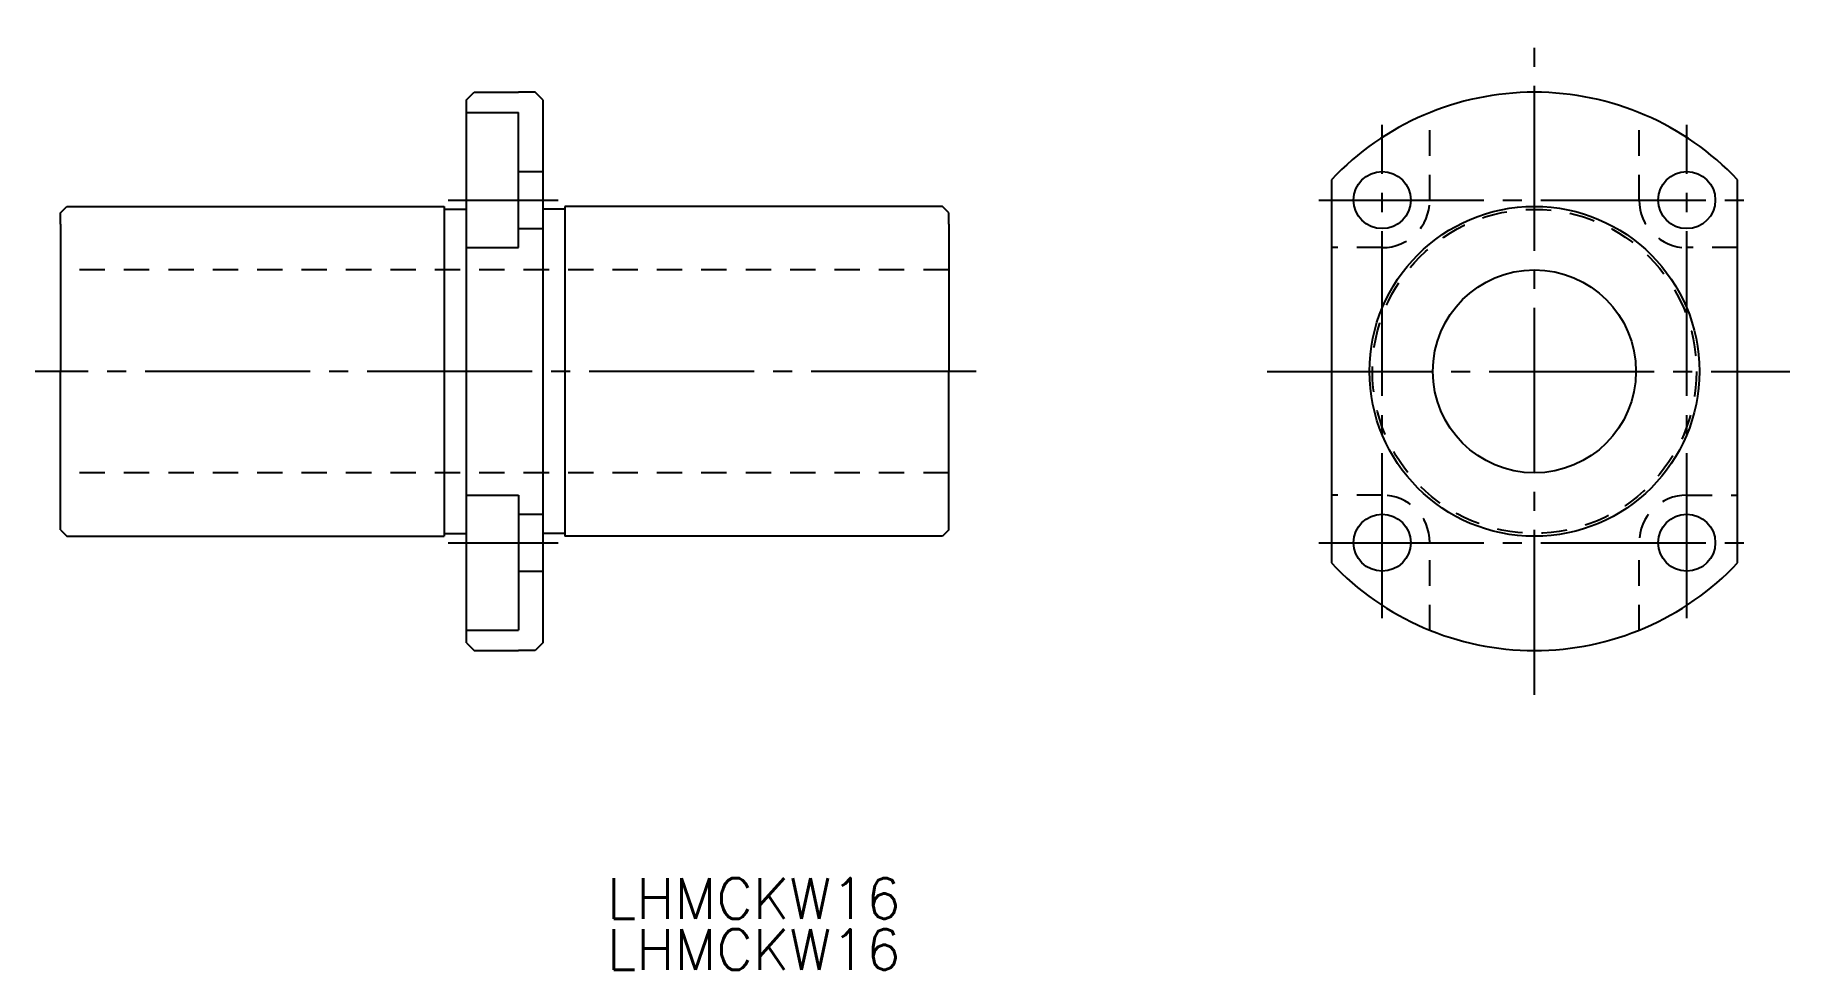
# Model space of a CAD drawing. Extents: x 205 to 343, y 219 to 293.
import ezdxf

# ---------------------------------------------------------------- set-up
doc = ezdxf.new("R2010")
doc.units = 0
doc.linetypes.add('CENTER', pattern=[17.5, 13, -1.5, 1.5, -1.5])
doc.linetypes.add('DASHED', pattern=[3.5, 2, -1.5])
doc.layers.get('0').update_dxf_attribs({"linetype": 'CONTINUOUS'})
doc.layers.add('CENTER', color=1, linetype='CENTER')
doc.styles.get("Standard").update_dxf_attribs({"font": 'txt.shx', "bigfont": '@extfont2.shx'})

msp = doc.modelspace()

# ---------------------------------------------------------------- linework, layer by layer
at = {"color": 1, "linetype": 'CENTER'}
for p, q in [((322.75, 240.74), (322.75, 292.74)), ((310.75, 246.8), (310.75, 285.68)), ((334.75, 246.8), (334.75, 285.68)), ((305.75, 279.74), (339.75, 279.74)), ((301.68, 266.24), (342.88, 266.24)), ((305.75, 252.74), (339.75, 252.74))]:
    msp.add_line(p, q, dxfattribs=at)
at = {"color": 7, "linetype": 'CONTINUOUS'}
for p, q in [((238.59, 287.63), (239.19, 288.24)), ((239.19, 288.24), (242.69, 288.24)), ((243.99, 288.24), (242.69, 288.24)), ((244.59, 287.64), (243.99, 288.24)), ((238.59, 244.85), (238.59, 287.63)), ((238.59, 286.64), (242.69, 286.64)), ((242.69, 275.99), (242.69, 286.64)), ((244.59, 287.64), (244.59, 244.84)), ((306.75, 281.34), (306.75, 251.14)), ((338.75, 251.14), (338.75, 281.34)), ((206.59, 278.74), (207.09, 279.24)), ((206.59, 277.84), (206.59, 278.74)), ((207.09, 279.24), (236.84, 279.24)), ((236.84, 279.24), (236.84, 279.02)), ((236.84, 279.02), (236.84, 253.24)), ((236.84, 279.02), (238.59, 279.02)), ((246.34, 279.02), (244.59, 279.02)), ((276.09, 279.24), (246.34, 279.24)), ((246.34, 279.24), (246.34, 279.02)), ((246.34, 279.02), (246.34, 253.24)), ((276.59, 278.74), (276.09, 279.24)), ((276.59, 277.84), (276.59, 278.74)), ((206.59, 277.84), (206.59, 266.24)), ((276.59, 277.84), (276.59, 266.24)), ((238.59, 275.99), (242.69, 275.99)), ((206.59, 253.74), (206.59, 266.24)), ((276.59, 253.74), (276.59, 266.24)), ((238.59, 256.49), (242.69, 256.49)), ((242.69, 256.49), (242.69, 245.85)), ((206.59, 253.74), (207.09, 253.24)), ((207.09, 253.24), (236.84, 253.24)), ((236.84, 253.47), (238.59, 253.47)), ((246.34, 253.47), (244.59, 253.47)), ((276.09, 253.24), (246.34, 253.24)), ((276.59, 253.74), (276.09, 253.24)), ((238.59, 245.85), (242.69, 245.85)), ((238.59, 244.85), (239.19, 244.24)), ((244.59, 244.84), (243.99, 244.24)), ((244.59, 244.84), (243.99, 244.24)), ((239.19, 244.24), (242.69, 244.24)), ((243.99, 244.24), (242.69, 244.24))]:
    msp.add_line(p, q, dxfattribs=at)
at = {"color": 3, "linetype": 'DASHED'}
for p, q in [((314.5, 279.74), (314.5, 286.64)), ((331, 279.74), (331, 286.64)), ((242.69, 281.99), (244.59, 281.99)), ((242.69, 277.49), (244.59, 277.49)), ((310.75, 275.99), (306.75, 275.99)), ((338.75, 275.99), (334.75, 275.99)), ((276.59, 274.24), (206.59, 274.24)), ((276.59, 258.24), (206.59, 258.24)), ((310.75, 256.49), (306.75, 256.49)), ((334.75, 256.49), (338.75, 256.49)), ((242.69, 254.99), (244.59, 254.99)), ((314.5, 245.85), (314.5, 252.74)), ((331, 245.85), (331, 252.74)), ((242.69, 250.49), (244.59, 250.49))]:
    msp.add_line(p, q, dxfattribs=at)
at = {"color": 13, "linetype": 'CONTINUOUS'}
msp.add_line((238.59, 262.3), (238.59, 262.33), dxfattribs=at)
at = {"color": 7, "linetype": 'CONTINUOUS'}
for centre, radius in [((310.75, 279.74), 2.25), ((334.75, 279.74), 2.25), ((322.75, 266.24), 13), ((322.75, 266.24), 8), ((310.75, 252.74), 2.25), ((334.75, 252.74), 2.25)]:
    msp.add_circle(centre, radius, dxfattribs=at)
at = {"color": 3, "linetype": 'DASHED'}
msp.add_circle((322.75, 266.24), 12.77, dxfattribs=at)
at = {"color": 7, "linetype": 'CONTINUOUS'}
for start, end in [(43.3418, 136.6582), (223.3418, 316.6582)]:
    msp.add_arc((322.75, 266.24), 22, start, end, dxfattribs=at)
at = {"color": 3, "linetype": 'DASHED'}
for centre, start, end in [((310.75, 279.74), 270, 0), ((334.75, 279.74), 180, 270), ((310.75, 252.74), 0, 90), ((334.75, 252.74), 90, 180)]:
    msp.add_arc(centre, 3.75, start, end, dxfattribs=at)
at = {"layer": 'CENTER', "color": 1, "linetype": 'CENTER'}
for p, q in [((237.14, 279.74), (245.8, 279.74)), ((278.76, 266.24), (204.59, 266.24)), ((237.14, 252.74), (245.8, 252.74))]:
    msp.add_line(p, q, dxfattribs=at)

# ---------------------------------------------------------------- texts
at = {"color": 7, "linetype": 'CONTINUOUS'}
for p in [(249.64, 223.1), (249.64, 219.07)]:
    msp.add_text('LHMCKW16', height=3.2, dxfattribs=at).set_placement(p)

doc.saveas('drawing.dxf')
